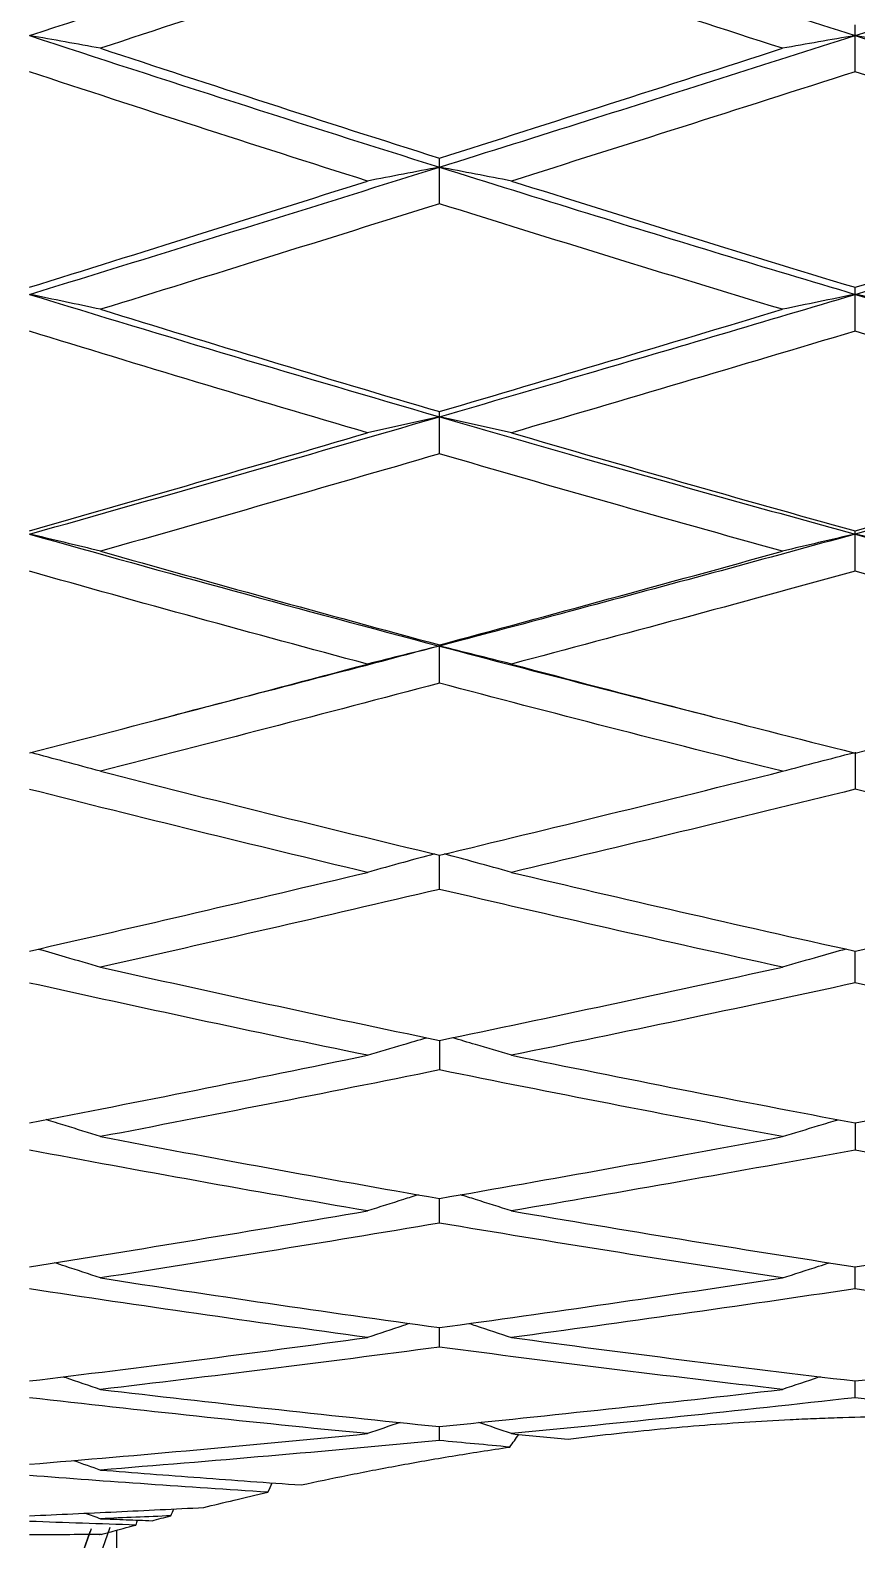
# Model space of a CAD drawing. Extents: x 6453 to 7582, y 0 to 827.
# Drawn here: x 6621.38 to 6626.24, y 199.74 to 208.62 of the extents above; entities that cross this region are included whole.
import ezdxf

# ---------------------------------------------------------------- set-up
doc = ezdxf.new("R2010")
doc.units = 0
doc.header["$LTSCALE"] = 30
doc.header["$MEASUREMENT"] = 0
doc.header["$PDMODE"] = 3
doc.header["$PDSIZE"] = -10
doc.layers.get('0').update_dxf_attribs({"linetype": 'CONTINUOUS'})
doc.layers.get('DEFPOINTS').update_dxf_attribs({"linetype": 'CONTINUOUS'})
doc.layers.add('1', color=7, linetype='CONTINUOUS')
doc.styles.add('Daelim Dimension', font='')
doc.styles.get('Daelim Dimension').set_extended_font_data('나눔고딕')
doc.dimstyles.new('DEFAULT', dxfattribs={"dimscale": 2, "dimtxt": 2, "dimasz": 2, "dimexe": 0, "dimexo": 2, "dimgap": 1, "dimtad": 1, "dimdec": 1, "dimzin": 9, "dimdsep": 46, "dimtxsty": 'Daelim Dimension', "dimcen": 0.5, "dimclrd": 252, "dimclre": 252, "dimclrt": 3, "dimadec": 1, "dimazin": 0, "dimtfac": 1, "dimtdec": 1, "dimtix": 1, "dimtmove": 0, "dimatfit": 3, "dimfxl": 1, "dimtolj": 1, "dimtzin": 1, "dimlwd": 9, "dimlwe": 9, "dimarcsym": 0})

# ---------------------------------------------------------------- blocks, each defined once
blk = doc.blocks.new('*D49')
at = {"color": 5, "lineweight": 9, "ltscale": 0.5, "transparency": 16777216}
for p, q in [((6677.3328, 220.0669), (6628.5483, 268.0055)), ((6604.9219, 241.1087), (6627.1712, 263.7506)), ((6649.4763, 191.7188), (6600.6918, 239.6574))]:
    blk.add_line(p, q, dxfattribs=at)
at = {"color": 5, "ltscale": 0.5, "transparency": 16777216}
for points in [[(6626.6957, 264.2179), (6627.6467, 263.2834), (6629.9748, 266.6037)], [(6604.4464, 241.5759), (6605.3974, 240.6414), (6602.1183, 238.2556)]]:
    blk.add_solid(points, dxfattribs=at)
at = {"layer": 'DEFPOINTS', "color": 0, "ltscale": 0.5, "transparency": 16777216}
for p in [(6629.9748, 266.6037), (6680.1858, 217.2633), (6652.3293, 188.9152)]:
    blk.add_point(p, dxfattribs=at)
at = {"color": 7, "ltscale": 0.5, "transparency": 16777216, "insert": (6610.7629, 257.6217), "char_height": 10, "attachment_point": 5, "rotation": 45.50109, "style": 'Daelim Dimension'}
blk.add_mtext('\\A1;40', dxfattribs=at)

msp = doc.modelspace()

# ---------------------------------------------------------------- linework, layer by layer
at = {"layer": '1', "color": 7, "linetype": 'Continuous', "lineweight": 18}
msp.add_line((6621.7837, 199.7662), (6621.7848, 199.7658), dxfattribs=at)
msp.add_arc((6652.3293, 188.9152), 32.4731, 160.41501, 270, dxfattribs=at)
at = {"layer": '1', "color": 7, "linetype": 'Continuous', "lineweight": 13}
for radius, start, end in [(32.3705, 160.33797, 293.57278), (32.4724, 160.45068, 293.58505)]:
    msp.add_arc((6652.3293, 188.9152), radius, start, end, dxfattribs=at)
at = {"layer": '1', "color": 7, "linetype": 'Continuous', "lineweight": 18}
for points, degree in [([(6621.373, 208.5883), (6622.1711, 208.8505), (6622.976, 209.1167), (6623.7865, 209.3865)], 3), ([(6626.2342, 208.5883), (6627.055, 208.8505), (6627.8804, 209.1168), (6628.7093, 209.3866)], 3), ([(6623.7865, 209.1765), (6623.4473, 209.0631), (6622.7755, 208.8391), (6622.1174, 208.6209), (6621.7917, 208.5133)], 3), ([(6625.806, 208.5133), (6625.4623, 208.6242), (6624.7821, 208.8458), (6624.116, 209.0664), (6623.7865, 209.1765)], 3), ([(6621.373, 208.5883), (6622.1711, 208.3261), (6622.976, 208.0678), (6623.7865, 207.8138)], 3), ([(6621.7917, 208.5133), (6621.7223, 208.5258), (6621.5831, 208.5509), (6621.4432, 208.5759), (6621.373, 208.5883)], 3), ([(6626.2342, 208.5883), (6626.1624, 208.5759), (6626.0192, 208.5509), (6625.8769, 208.5259), (6625.806, 208.5133)], 3), ([(6626.2342, 208.5883), (6626.2342, 208.5988), (6626.2342, 208.6199), (6626.2342, 208.6411), (6626.2342, 208.6517)], 3), ([(6626.2342, 208.3755), (6626.2342, 208.411), (6626.2342, 208.4819), (6626.2342, 208.5528), (6626.2342, 208.5883)], 3), ([(6626.2342, 208.5883), (6627.055, 208.3261), (6627.8804, 208.0678), (6628.7093, 207.8138)], 3), ([(6626.6631, 208.5133), (6626.5921, 208.5258), (6626.4495, 208.5509), (6626.3061, 208.5758), (6626.2342, 208.5883)], 3), ([(6621.7917, 208.5133), (6622.1165, 208.4059), (6622.7738, 208.1906), (6623.4464, 207.9746), (6623.7865, 207.8664)], 3), ([(6623.7865, 207.8664), (6624.117, 207.9715), (6624.7841, 208.1843), (6625.4633, 208.4027), (6625.806, 208.5133)], 3), ([(6623.3631, 207.7321), (6623.0237, 207.8396), (6622.3525, 208.0543), (6621.6969, 208.2683), (6621.373, 208.375)], 3), ([(6626.2342, 208.3755), (6625.8906, 208.2654), (6625.2097, 208.048), (6624.5416, 207.8364), (6624.2108, 207.7321)], 3), ([(6628.2772, 207.7321), (6627.9309, 207.8393), (6627.244, 208.0538), (6626.5688, 208.2683), (6626.2342, 208.3755)], 3), ([(6623.7865, 207.8138), (6623.7865, 207.8225), (6623.7865, 207.84), (6623.7865, 207.8576), (6623.7865, 207.8664)], 3), ([(6621.373, 207.0652), (6622.1711, 207.3102), (6622.976, 207.5598), (6623.7865, 207.8138)], 3), ([(6623.7865, 207.8138), (6623.7155, 207.8003), (6623.5739, 207.7731), (6623.4332, 207.7458), (6623.3631, 207.7321)], 3), ([(6623.7865, 207.5986), (6623.7865, 207.6344), (6623.7865, 207.7062), (6623.7865, 207.7779), (6623.7865, 207.8138)], 3), ([(6624.2108, 207.7321), (6624.1405, 207.7458), (6623.9995, 207.7731), (6623.8577, 207.8002), (6623.7865, 207.8138)], 3), ([(6626.2342, 207.0652), (6627.055, 207.3102), (6627.8804, 207.5599), (6628.7093, 207.8138)], 3), ([(6621.373, 207.107), (6621.6985, 207.2083), (6622.3556, 207.4139), (6623.0252, 207.6251), (6623.3631, 207.7321)], 3), ([(6624.2108, 207.7321), (6624.5413, 207.6279), (6625.209, 207.4193), (6625.8902, 207.2107), (6626.2342, 207.1065)], 3), ([(6626.2342, 207.1065), (6626.5696, 207.2081), (6627.2456, 207.414), (6627.9317, 207.6252), (6628.2772, 207.7321)], 3), ([(6623.7865, 207.5986), (6623.4479, 207.4921), (6622.7767, 207.2821), (6622.1179, 207.0778), (6621.7917, 206.977)], 3), ([(6625.806, 206.977), (6625.4626, 207.0806), (6624.7826, 207.2878), (6624.1163, 207.495), (6623.7865, 207.5986)], 3), ([(6626.2342, 207.0652), (6626.2342, 207.0721), (6626.2342, 207.0858), (6626.2342, 207.0996), (6626.2342, 207.1065)], 3), ([(6621.373, 207.0652), (6622.1711, 206.8202), (6622.976, 206.5799), (6623.7865, 206.3446)], 3), ([(6621.7917, 206.977), (6621.7223, 206.9918), (6621.5831, 207.0213), (6621.4432, 207.0506), (6621.373, 207.0652)], 3), ([(6626.2342, 207.0652), (6626.1624, 207.0506), (6626.0192, 207.0213), (6625.8769, 206.9918), (6625.806, 206.977)], 3), ([(6626.2342, 206.8485), (6626.2342, 206.8846), (6626.2342, 206.9568), (6626.2342, 207.0291), (6626.2342, 207.0652)], 3), ([(6626.2342, 207.0652), (6627.055, 206.8202), (6627.8804, 206.5799), (6628.7093, 206.3446)], 3), ([(6626.6631, 206.977), (6626.5921, 206.9918), (6626.4495, 207.0213), (6626.3061, 207.0506), (6626.2342, 207.0652)], 3), ([(6621.7917, 206.977), (6622.1168, 206.8766), (6622.7745, 206.6757), (6623.4467, 206.475), (6623.7865, 206.3747)], 3), ([(6623.7865, 206.3747), (6624.1168, 206.4722), (6624.7837, 206.6699), (6625.4632, 206.8737), (6625.806, 206.977)], 3), ([(6623.3631, 206.2502), (6623.024, 206.3497), (6622.3533, 206.5489), (6621.6973, 206.7483), (6621.373, 206.848)], 3), ([(6626.2342, 206.8485), (6625.8901, 206.7455), (6625.2087, 206.5429), (6624.5411, 206.3467), (6624.2108, 206.2502)], 3), ([(6628.2772, 206.2502), (6627.931, 206.3495), (6627.2443, 206.5485), (6626.569, 206.7484), (6626.2342, 206.8485)], 3), ([(6623.7865, 206.3446), (6623.7865, 206.3496), (6623.7865, 206.3596), (6623.7865, 206.3697), (6623.7865, 206.3747)], 3), ([(6621.373, 205.6539), (6622.1711, 205.8789), (6622.976, 206.1093), (6623.7865, 206.3446)], 3), ([(6623.7865, 206.3446), (6623.7155, 206.3289), (6623.5739, 206.2976), (6623.4332, 206.266), (6623.3631, 206.2502)], 3), ([(6623.7865, 206.1265), (6623.7865, 206.1629), (6623.7865, 206.2356), (6623.7865, 206.3082), (6623.7865, 206.3446)], 3), ([(6624.2108, 206.2502), (6624.1405, 206.266), (6623.9995, 206.2975), (6623.8577, 206.3289), (6623.7865, 206.3446)], 3), ([(6628.7093, 206.3446), (6627.8804, 206.1093), (6627.055, 205.8789), (6626.2342, 205.6539)], 3), ([(6621.373, 205.6729), (6621.6985, 205.7662), (6622.3556, 205.9557), (6623.0252, 206.151), (6623.3631, 206.2502)], 3), ([(6624.2108, 206.2502), (6624.5415, 206.1535), (6625.2094, 205.9605), (6625.8904, 205.7683), (6626.2342, 205.6725)], 3), ([(6626.2342, 205.6725), (6626.5689, 205.7658), (6627.2441, 205.9553), (6627.9309, 206.1509), (6628.2772, 206.2502)], 3), ([(6623.7865, 206.1265), (6623.4478, 206.028), (6622.7767, 205.8341), (6622.1179, 205.646), (6621.7917, 205.5535)], 3), ([(6625.806, 205.5535), (6625.4628, 205.6486), (6624.783, 205.8392), (6624.1165, 206.0306), (6623.7865, 206.1265)], 3), ([(6621.373, 205.6539), (6622.1711, 205.4289), (6622.976, 205.2091), (6623.7865, 204.995)], 3), ([(6621.7917, 205.5535), (6621.7223, 205.5703), (6621.5831, 205.6038), (6621.4432, 205.6372), (6621.373, 205.6539)], 3), ([(6626.2342, 205.6539), (6626.1624, 205.6372), (6626.0192, 205.6039), (6625.8769, 205.5703), (6625.806, 205.5535)], 3), ([(6626.2342, 205.6539), (6626.2342, 205.6569), (6626.2342, 205.6631), (6626.2342, 205.6693), (6626.2342, 205.6725)], 3), ([(6626.2342, 205.4355), (6626.2342, 205.4719), (6626.2342, 205.5447), (6626.2342, 205.6175), (6626.2342, 205.6539)], 3), ([(6626.2342, 205.6539), (6627.055, 205.4288), (6627.8804, 205.2091), (6628.7093, 204.995)], 3), ([(6626.6631, 205.5535), (6626.5921, 205.5703), (6626.4495, 205.6038), (6626.3061, 205.6372), (6626.2342, 205.6539)], 3), ([(6621.7917, 205.5535), (6622.1172, 205.4611), (6622.7753, 205.2769), (6623.4471, 205.0936), (6623.7865, 205.0024)], 3), ([(6623.7865, 205.0024), (6624.114, 205.0904), (6624.778, 205.2702), (6625.4603, 205.4577), (6625.806, 205.5535)], 3), ([(6623.3631, 204.8889), (6623.0244, 204.9793), (6622.3541, 205.1609), (6621.6977, 205.3435), (6621.373, 205.435)], 3), ([(6626.2342, 205.4355), (6625.8877, 205.3404), (6625.2039, 205.1544), (6624.5387, 204.9761), (6624.2108, 204.8889)], 3), ([(6628.2772, 204.8889), (6627.931, 204.9792), (6627.2443, 205.1607), (6626.569, 205.3437), (6626.2342, 205.4355)], 3), ([(6623.7865, 204.995), (6623.2667, 204.8577), (6622.7493, 204.7227), (6622.2344, 204.5901)], 3), ([(6623.7865, 204.995), (6623.7155, 204.9774), (6623.5739, 204.9421), (6623.4332, 204.9067), (6623.3631, 204.8889)], 3), ([(6623.7865, 204.995), (6623.7865, 204.9962), (6623.7865, 204.9986), (6623.7865, 205.0011), (6623.7865, 205.0024)], 3), ([(6623.7865, 204.7765), (6623.7865, 204.8129), (6623.7865, 204.8857), (6623.7865, 204.9586), (6623.7865, 204.995)], 3), ([(6624.2108, 204.8889), (6624.1405, 204.9067), (6623.9995, 204.9421), (6623.8577, 204.9774), (6623.7865, 204.995)], 3), ([(6621.373, 204.3659), (6621.6969, 204.4496), (6622.3524, 204.6205), (6623.0236, 204.7983), (6623.3631, 204.8889)], 3), ([(6624.2108, 204.8889), (6624.5415, 204.801), (6625.2096, 204.6257), (6625.8905, 204.4519), (6626.2342, 204.3655)], 3), ([(6626.2342, 204.3655), (6626.5639, 204.4484), (6627.2342, 204.6185), (6627.926, 204.7973), (6628.2772, 204.8889)], 3), ([(6623.7865, 204.7765), (6623.4456, 204.6865), (6622.7721, 204.5101), (6622.1157, 204.341), (6621.7917, 204.2582)], 3), ([(6625.806, 204.2582), (6625.4629, 204.3438), (6624.7832, 204.5159), (6624.1166, 204.6894), (6623.7865, 204.7765)], 3), ([(6622.1123, 204.5582), (6622.2356, 204.5904)], 1), ([(6625.2732, 204.6102), (6625.4012, 204.5775)], 1), ([(6626.2342, 204.3697), (6626.2342, 204.3335), (6626.2342, 204.2609), (6626.2342, 204.1884), (6626.2342, 204.1521)], 3), ([(6621.7917, 204.2582), (6622.1172, 204.1751), (6622.7752, 204.0095), (6623.4471, 203.8457), (6623.7865, 203.7643)], 3), ([(6623.7865, 203.7643), (6624.1128, 203.8425), (6624.7756, 204.003), (6625.4591, 204.1717), (6625.806, 204.2582)], 3), ([(6623.3631, 203.6632), (6623.0247, 203.7436), (6622.3546, 203.9055), (6621.698, 204.0694), (6621.373, 204.1517)], 3), ([(6626.2342, 204.1521), (6625.8852, 204.0661), (6625.199, 203.8987), (6624.5362, 203.7403), (6624.2108, 203.6632)], 3), ([(6628.2772, 203.6632), (6627.9307, 203.7437), (6627.2437, 203.9057), (6626.5687, 204.0697), (6626.2342, 204.1521)], 3), ([(6621.373, 203.2002), (6621.6967, 203.2739), (6622.3522, 203.4247), (6623.0235, 203.5825), (6623.3631, 203.6632)], 3), ([(6624.2108, 203.6632), (6624.5369, 203.586), (6625.2003, 203.4315), (6625.8859, 203.277), (6626.2342, 203.1998)], 3), ([(6626.2342, 203.1998), (6626.5653, 203.2731), (6627.2368, 203.4236), (6627.9273, 203.582), (6628.2772, 203.6632)], 3), ([(6623.7865, 203.5633), (6623.4457, 203.4834), (6622.7724, 203.3272), (6622.1158, 203.1782), (6621.7917, 203.1055)], 3), ([(6625.806, 203.1055), (6625.4583, 203.1817), (6624.774, 203.3343), (6624.112, 203.487), (6623.7865, 203.5633)], 3), ([(6621.7917, 203.1055), (6622.1167, 203.0326), (6622.7741, 202.8877), (6623.4466, 202.7449), (6623.7865, 202.6741)], 3), ([(6623.7865, 202.6741), (6624.1141, 202.7423), (6624.7783, 202.8822), (6625.4604, 203.0298), (6625.806, 203.1055)], 3), ([(6623.3631, 202.5865), (6623.024, 202.6563), (6622.3533, 202.797), (6621.6973, 202.94), (6621.373, 203.012)], 3), ([(6626.2342, 203.0123), (6625.8881, 202.9376), (6625.2047, 202.7919), (6624.5391, 202.6538), (6624.2108, 202.5865)], 3), ([(6628.2772, 202.5865), (6627.9235, 202.6576), (6627.2292, 202.7999), (6626.5614, 202.9417), (6626.2342, 203.0123)], 3), ([(6621.373, 202.1885), (6621.696, 202.2512), (6622.3506, 202.3803), (6623.0227, 202.5165), (6623.3631, 202.5865)], 3), ([(6624.2108, 202.5865), (6624.541, 202.5189), (6625.2085, 202.3848), (6625.89, 202.2533), (6626.2342, 202.1882)], 3), ([(6626.2342, 202.1882), (6626.5667, 202.251), (6627.2397, 202.3802), (6627.9287, 202.5165), (6628.2772, 202.5865)], 3), ([(6623.7865, 202.5002), (6623.4461, 202.4313), (6622.7733, 202.2971), (6622.1162, 202.1698), (6621.7917, 202.1078)], 3), ([(6625.806, 202.1078), (6625.4625, 202.1718), (6624.7825, 202.3013), (6624.1163, 202.4335), (6623.7865, 202.5002)], 3), ([(6621.7917, 202.1078), (6622.1168, 202.0458), (6622.7745, 201.923), (6623.4467, 201.803), (6623.7865, 201.7438)], 3), ([(6623.7865, 201.7438), (6624.1135, 201.8007), (6624.7771, 201.9182), (6625.4598, 202.0433), (6625.806, 202.1078)], 3), ([(6623.3631, 201.6707), (6623.0241, 201.7288), (6622.3535, 201.8466), (6621.6974, 201.9674), (6621.373, 202.0284)], 3), ([(6626.2342, 202.0287), (6625.8874, 201.9652), (6625.2033, 201.8421), (6624.5384, 201.7266), (6624.2108, 201.6707)], 3), ([(6628.2772, 201.6707), (6627.9306, 201.7287), (6627.2435, 201.8465), (6626.5686, 201.9675), (6626.2342, 202.0287)], 3), ([(6621.373, 201.342), (6621.6959, 201.3933), (6622.3505, 201.4992), (6623.0226, 201.6123), (6623.3631, 201.6707)], 3), ([(6624.2108, 201.6707), (6624.5412, 201.6143), (6625.2089, 201.5029), (6625.8902, 201.3949), (6626.2342, 201.3418)], 3), ([(6626.2342, 201.3418), (6626.5686, 201.3934), (6627.2436, 201.4998), (6627.9307, 201.6126), (6628.2772, 201.6707)], 3), ([(6623.7865, 201.5988), (6623.4456, 201.5415), (6622.7721, 201.4305), (6622.1157, 201.3265), (6621.7917, 201.2762)], 3), ([(6625.806, 201.2762), (6625.4625, 201.3283), (6624.7825, 201.4342), (6624.1162, 201.5434), (6623.7865, 201.5988)], 3), ([(6623.3631, 200.9256), (6623.0241, 200.9715), (6622.3534, 201.0652), (6621.6974, 201.1624), (6621.373, 201.2118)], 3), ([(6621.7917, 201.2762), (6622.1168, 201.2257), (6622.7745, 201.1264), (6623.4468, 201.0305), (6623.7865, 200.9835)], 3), ([(6623.7865, 200.9835), (6624.1135, 201.0287), (6624.7771, 201.1226), (6625.4598, 201.2238), (6625.806, 201.2762)], 3), ([(6626.2342, 201.212), (6625.8877, 201.1607), (6625.2039, 201.0617), (6624.5387, 200.9698), (6624.2108, 200.9256)], 3), ([(6628.2772, 200.9256), (6627.9305, 200.9715), (6627.2433, 201.0651), (6626.5685, 201.1625), (6626.2342, 201.212)], 3), ([(6621.373, 200.6699), (6621.6965, 200.7093), (6622.3516, 200.7911), (6623.0232, 200.8796), (6623.3631, 200.9256)], 3), ([(6623.7865, 200.8691), (6623.4452, 200.8241), (6622.7714, 200.7376), (6622.1153, 200.658), (6621.7917, 200.6198)], 3), ([(6625.806, 200.6198), (6625.4626, 200.6593), (6624.7827, 200.7405), (6624.1163, 200.8256), (6623.7865, 200.8691)], 3), ([(6624.2108, 200.9256), (6624.5412, 200.8811), (6625.2089, 200.7938), (6625.8902, 200.7104), (6626.2342, 200.6698)], 3), ([(6626.2342, 200.6698), (6626.5643, 200.7088), (6627.2349, 200.7903), (6627.9263, 200.8792), (6628.2772, 200.9256)], 3), ([(6621.7917, 200.6198), (6622.1167, 200.5814), (6622.7742, 200.5067), (6623.4466, 200.4359), (6623.7865, 200.4016)], 3), ([(6623.7865, 200.4016), (6624.1134, 200.4346), (6624.7769, 200.5038), (6625.4597, 200.5799), (6625.806, 200.6198)], 3), ([(6623.3631, 200.3596), (6623.024, 200.3927), (6622.3532, 200.4612), (6621.6972, 200.5338), (6621.373, 200.571)], 3), ([(6626.2342, 200.5712), (6625.8859, 200.5323), (6625.2003, 200.4582), (6624.5369, 200.3913), (6624.2108, 200.3596)], 3), ([(6627.3724, 200.4492), (6627.1808, 200.4689), (6626.7995, 200.5089), (6626.422, 200.5502), (6626.2342, 200.5712)], 3), ([(6623.5554, 200.4258), (6623.4911, 200.4038), (6623.427, 200.3817), (6623.3631, 200.3596)], 3), ([(6624.2108, 200.3596), (6624.1466, 200.3817), (6624.0822, 200.4038), (6624.0176, 200.4259)], 3), ([(6621.373, 200.1797), (6621.6979, 200.2066), (6622.3546, 200.2635), (6623.0247, 200.3265), (6623.3631, 200.3596)], 3), ([(6623.7865, 200.3189), (6623.4476, 200.287), (6622.7761, 200.2263), (6622.1177, 200.1716), (6621.7917, 200.1457)], 3), ([(6623.7865, 200.3189), (6623.7865, 200.3465), (6623.7865, 200.374), (6623.7865, 200.4016)], 3), ([(6624.2009, 200.2806), (6624.1315, 200.2869), (6623.9931, 200.2996), (6623.8553, 200.3125), (6623.7865, 200.3189)], 3), ([(6624.2009, 200.2806), (6624.2188, 200.3057), (6624.2367, 200.3307), (6624.2547, 200.3554)], 3), ([(6624.2108, 200.3596), (6624.2662, 200.3542), (6624.3774, 200.3434), (6624.489, 200.3328), (6624.5448, 200.3275)], 3), ([(6622.9724, 200.058), (6623.0606, 200.077), (6623.2442, 200.1153), (6623.5407, 200.1725), (6623.8582, 200.2282), (6624.0842, 200.2636), (6624.2009, 200.2806)], 3), ([(6621.6314, 200.2022), (6621.6849, 200.1834), (6621.7384, 200.1646), (6621.7917, 200.1457)], 3), ([(6621.7917, 200.1457), (6621.9858, 200.1303), (6622.3767, 200.1002), (6622.773, 200.0718), (6622.9724, 200.058)], 3), ([(6622.7771, 200.0148), (6622.5393, 200.03), (6622.0675, 200.0617), (6621.6032, 200.0956), (6621.373, 200.1131)], 3), ([(6622.7771, 200.0148), (6622.7855, 200.0333), (6622.794, 200.0518), (6622.8024, 200.0702)], 3), ([(6622.3998, 199.9254), (6622.4562, 199.9394), (6622.5756, 199.9684), (6622.7078, 199.9991), (6622.7771, 200.0148)], 3), ([(6621.373, 199.8766), (6621.543, 199.884), (6621.8841, 199.8995), (6622.2275, 199.9165), (6622.3998, 199.9254)], 3), ([(6621.7011, 199.8917), (6621.7313, 199.8808), (6621.7615, 199.87), (6621.7917, 199.8591)], 3), ([(6622.2054, 199.8763), (6622.1361, 199.8733), (6621.9978, 199.8675), (6621.8603, 199.8619), (6621.7917, 199.8591)], 3), ([(6622.0945, 199.8475), (6622.1117, 199.852), (6622.1474, 199.8613), (6622.1856, 199.8713), (6622.2054, 199.8763)], 3), ([(6622.2054, 199.8763), (6622.2113, 199.8899), (6622.2173, 199.9034), (6622.2233, 199.9168)], 3), ([(6621.9988, 199.822), (6621.8937, 199.8253), (6621.6844, 199.8321), (6621.4765, 199.8394), (6621.373, 199.8431)], 3), ([(6621.7917, 199.8591), (6621.842, 199.8571), (6621.9427, 199.8532), (6622.0439, 199.8493), (6622.0945, 199.8475)], 3), ([(6621.7954, 199.7662), (6621.8079, 199.7697), (6621.8546, 199.7828), (6621.9437, 199.8072), (6621.9988, 199.822)], 3), ([(6621.8848, 199.7909), (6621.8848, 191.9219)], 1), ([(6622.006, 199.8508), (6622.0035, 199.8412), (6622.0011, 199.8316), (6621.9988, 199.822)], 3), ([(6621.7954, 199.7662), (6621.7247, 199.7657), (6621.5836, 199.7649), (6621.4431, 199.7643), (6621.373, 199.764)], 3)]:
    msp.add_open_spline(points, degree=degree, dxfattribs=at)
for points, knots in [([(6623.7865, 209.3865), (6624.0766, 209.29), (6624.8892, 209.0215), (6625.7071, 208.7567), (6626.2342, 208.5883)], [0, 0, 0, 0, 0.357901, 1, 1, 1, 1]), ([(6623.7865, 207.8138), (6624.0766, 207.9047), (6624.8892, 208.1602), (6625.7071, 208.4199), (6626.2342, 208.5883)], [0, 0, 0, 0, 0.357901, 1, 1, 1, 1]), ([(6623.7865, 207.8138), (6624.0766, 207.7229), (6624.8892, 207.4705), (6625.7071, 207.2225), (6626.2342, 207.0652)], [0, 0, 0, 0, 0.357901, 1, 1, 1, 1]), ([(6623.7865, 206.3446), (6624.0766, 206.4288), (6624.8892, 206.6659), (6625.7071, 206.9079), (6626.2342, 207.0652)], [0, 0, 0, 0, 0.357901, 1, 1, 1, 1]), ([(6623.7865, 206.3446), (6624.0766, 206.2603), (6624.8892, 206.0268), (6625.7071, 205.7984), (6626.2342, 205.6539)], [0, 0, 0, 0, 0.357901, 1, 1, 1, 1]), ([(6626.2342, 205.6539), (6625.7071, 205.5094), (6624.8892, 205.2877), (6624.0766, 205.0716), (6623.7865, 204.995)], [0, 0, 0, 0, 0.642099, 1, 1, 1, 1]), ([(6623.7865, 204.995), (6624.0766, 204.9183), (6624.5719, 204.7891), (6625.069, 204.6619), (6625.2746, 204.6098)], [0, 0, 0, 0, 0.58728, 1, 1, 1, 1]), ([(6621.7917, 204.2582), (6621.7223, 204.2769), (6621.5856, 204.3135), (6621.4481, 204.3499), (6621.3804, 204.3678)], [0, 0, 0, 0, 0.508889, 1, 1, 1, 1]), ([(6625.806, 204.2582), (6625.8769, 204.2769), (6626.0164, 204.3135), (6626.1569, 204.3498), (6626.2259, 204.3676)], [0, 0, 0, 0, 0.509781, 1, 1, 1, 1]), ([(6623.7565, 203.7716), (6623.6956, 203.755), (6623.564, 203.719), (6623.4332, 203.6828), (6623.3631, 203.6632)], [0, 0, 0, 0, 0.462121, 1, 1, 1, 1]), ([(6623.7865, 203.5633), (6623.7865, 203.5994), (6623.7865, 203.6664), (6623.7865, 203.7334), (6623.7865, 203.7643)], [0, 0, 0, 0, 0.538567, 1, 1, 1, 1]), ([(6624.2108, 203.6632), (6624.1405, 203.6827), (6624.0094, 203.7189), (6623.8777, 203.755), (6623.8166, 203.7716)], [0, 0, 0, 0, 0.537951, 1, 1, 1, 1]), ([(6621.4245, 203.2121), (6621.4774, 203.1968), (6621.6002, 203.1614), (6621.7223, 203.1258), (6621.7917, 203.1055)], [0, 0, 0, 0, 0.43028, 1, 1, 1, 1]), ([(6626.1808, 203.2119), (6626.1269, 203.1967), (6626.0015, 203.1614), (6625.8769, 203.1258), (6625.806, 203.1055)], [0, 0, 0, 0, 0.429224, 1, 1, 1, 1]), ([(6626.2342, 203.0123), (6626.2342, 203.0481), (6626.2342, 203.1106), (6626.2342, 203.1731), (6626.2342, 203.1998)], [0, 0, 0, 0, 0.572133, 1, 1, 1, 1]), ([(6623.3631, 202.5865), (6623.4332, 202.6076), (6623.549, 202.6422), (6623.6654, 202.6767), (6623.7113, 202.6902)], [0, 0, 0, 0, 0.607406, 1, 1, 1, 1]), ([(6623.7865, 202.6741), (6623.7865, 202.6515), (6623.7865, 202.5935), (6623.7865, 202.5355), (6623.7865, 202.5002)], [0, 0, 0, 0, 0.390187, 1, 1, 1, 1]), ([(6624.2108, 202.5865), (6624.1405, 202.6076), (6624.0245, 202.6422), (6623.9079, 202.6766), (6623.8621, 202.6901)], [0, 0, 0, 0, 0.607706, 1, 1, 1, 1]), ([(6621.7917, 202.1078), (6621.7223, 202.1296), (6621.6154, 202.1629), (6621.508, 202.1962), (6621.4704, 202.2078)], [0, 0, 0, 0, 0.65071, 1, 1, 1, 1]), ([(6625.806, 202.1078), (6625.8769, 202.1296), (6625.986, 202.1629), (6626.0956, 202.1961), (6626.1338, 202.2076)], [0, 0, 0, 0, 0.652102, 1, 1, 1, 1]), ([(6626.2342, 202.1882), (6626.2342, 202.1699), (6626.2342, 202.1167), (6626.2342, 202.0636), (6626.2342, 202.0287)], [0, 0, 0, 0, 0.344653, 1, 1, 1, 1]), ([(6623.6637, 201.7659), (6623.6338, 201.7565), (6623.5333, 201.7248), (6623.4332, 201.6931), (6623.3631, 201.6707)], [0, 0, 0, 0, 0.297074, 1, 1, 1, 1]), ([(6623.7865, 201.5988), (6623.7865, 201.6331), (6623.7865, 201.6814), (6623.7865, 201.7298), (6623.7865, 201.7439)], [0, 0, 0, 0, 0.708355, 1, 1, 1, 1]), ([(6624.2108, 201.6707), (6624.1405, 201.693), (6624.0403, 201.7248), (6623.9397, 201.7564), (6623.9098, 201.7658)], [0, 0, 0, 0, 0.703683, 1, 1, 1, 1]), ([(6621.7917, 201.2762), (6621.7223, 201.2992), (6621.6315, 201.329), (6621.5404, 201.3588), (6621.5192, 201.3658)], [0, 0, 0, 0, 0.766632, 1, 1, 1, 1]), ([(6625.806, 201.2762), (6625.8769, 201.2992), (6625.9694, 201.329), (6626.0624, 201.3587), (6626.0839, 201.3656)], [0, 0, 0, 0, 0.768659, 1, 1, 1, 1]), ([(6626.2342, 201.212), (6626.2342, 201.2456), (6626.2342, 201.2888), (6626.2342, 201.3321), (6626.2342, 201.3418)], [0, 0, 0, 0, 0.775569, 1, 1, 1, 1]), ([(6623.6125, 201.0085), (6623.5997, 201.0043), (6623.5163, 200.9767), (6623.4332, 200.9491), (6623.3631, 200.9256)], [0, 0, 0, 0, 0.15337, 1, 1, 1, 1]), ([(6623.7865, 200.8691), (6623.7865, 200.9018), (6623.7865, 200.94), (6623.7865, 200.9781), (6623.7865, 200.9835)], [0, 0, 0, 0, 0.858579, 1, 1, 1, 1]), ([(6623.9611, 201.0084), (6623.9738, 201.0042), (6624.0573, 200.9767), (6624.1405, 200.9491), (6624.2108, 200.9256)], [0, 0, 0, 0, 0.152452, 1, 1, 1, 1]), ([(6621.5722, 200.695), (6621.5758, 200.6937), (6621.6491, 200.6687), (6621.7223, 200.6437), (6621.7917, 200.6198)], [0, 0, 0, 0, 0.049007, 1, 1, 1, 1]), ([(6626.0297, 200.6947), (6626.0262, 200.6936), (6625.9514, 200.6687), (6625.8769, 200.6437), (6625.806, 200.6198)], [0, 0, 0, 0, 0.045717, 1, 1, 1, 1]), ([(6626.2342, 200.5712), (6626.2342, 200.6031), (6626.2342, 200.6359), (6626.2342, 200.6688), (6626.2342, 200.6698)], [0, 0, 0, 0, 0.970083, 1, 1, 1, 1]), ([(6624.5448, 200.3275), (6624.7114, 200.3486), (6624.881, 200.3676), (6625.2266, 200.401), (6625.4024, 200.4154), (6625.6709, 200.4329), (6625.7612, 200.4382), (6625.8978, 200.4449), (6625.9435, 200.447), (6626.0354, 200.4508), (6626.0816, 200.4525), (6626.3128, 200.4602), (6626.4985, 200.4633), (6626.6848, 200.4633)], [0, 0, 0, 0, 0.25, 0.25, 0.5, 0.5, 0.625, 0.625, 0.6875, 0.6875, 0.75, 0.75, 1, 1, 1, 1])]:
    msp.add_open_spline(points, degree=3, knots=knots, dxfattribs=at)

# ---------------------------------------------------------------- dimensions: what is measured, and where the dimension line sits
at = {"color": 5, "ltscale": 0.5}
dim = msp.add_aligned_dim(p1=(6652.3293, 188.9152), p2=(6680.1858, 217.2633), distance=70.3962, dimstyle='DEFAULT', override={"dimtxt": 5, "dimexe": 1, "dimdec": 0, "dimclrd": 5, "dimclre": 5, "dimclrt": 7}, dxfattribs=at)
dim.commit()
dim.dimension.update_dxf_attribs({"geometry": '*D49', "text_midpoint": (6610.7629, 257.6217)})

doc.saveas('drawing.dxf')
